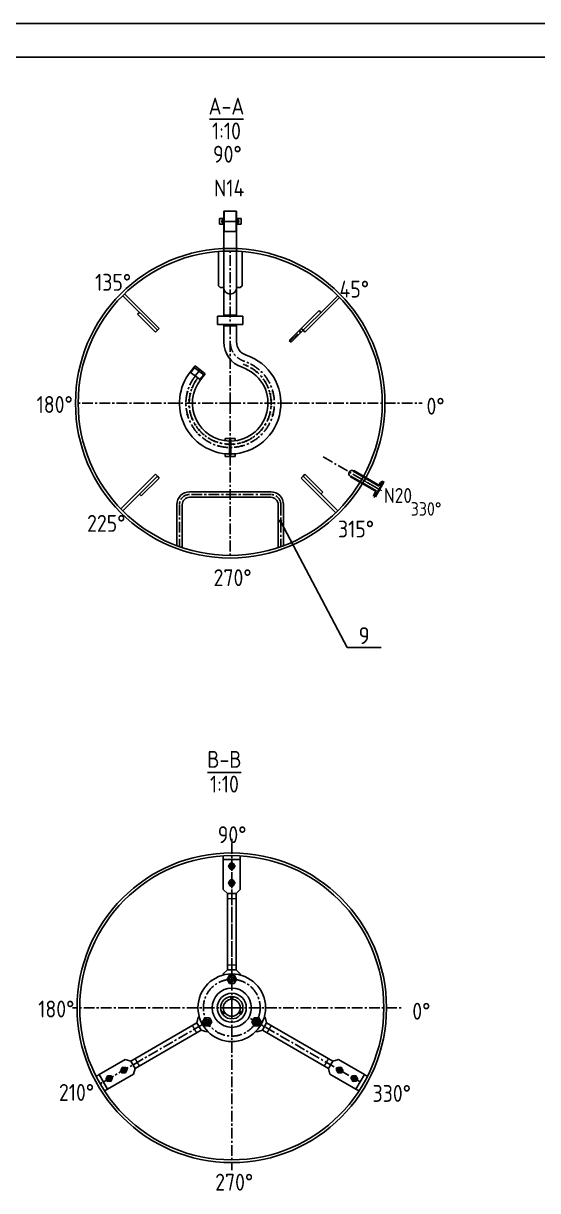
# Model space of a CAD drawing. Header units: millimetres. Extents: x 39049 to 47459, y -4270 to 1670.
# Drawn here: x 41732 to 43254, y -1784 to 1670 of the extents above; entities that cross this region are included whole.
import ezdxf
from ezdxf.enums import TextEntityAlignment as Align

# ---------------------------------------------------------------- set-up
doc = ezdxf.new("R2010")
doc.units = ezdxf.units.MM
doc.linetypes.add('CENTER', pattern=[50.8, 31.75, -6.35, 6.35, -6.35])
doc.linetypes.add('CENTERX2', pattern=[4, 2.5, -0.5, 0.5, -0.5])
for name, color, linetype in [('00', 4, 'Continuous'), ('1', 7, 'Continuous'), ('3', 1, 'CENTER'), ('item', 7, 'Continuous'), ('LAYER2', 1, 'CENTER'), ('LAYER3', 4, 'Continuous')]:
    doc.layers.add(name, color=color, linetype=linetype)
for name, color, linetype, lineweight in [('CERT', 1, 'CENTERX2', 18), ('FULL', 7, 'Continuous', 40), ('LAYER1', 3, 'Continuous', 13)]:
    doc.layers.add(name, color=color, linetype=linetype, lineweight=lineweight)
doc.styles.add('hz', font='gbenor.shx', dxfattribs={"bigfont": 'gbcbig.shx'})
doc.styles.get("Standard").update_dxf_attribs({"font": 'isocp.shx', "width": 0.707, "bigfont": 'hztxt.shx'})

# ---------------------------------------------------------------- blocks, each defined once
blk = doc.blocks.new('*U32', base_point=(-106.4, 741.5))
at = {"layer": '00', "color": 4}
for p, q in [((-106.4, 744), (-106, 744.5)), ((-106.4, 742), (-106.4, 744)), ((-106.4, 742), (-104.8, 742)), ((-106.4, 738.9), (-106.4, 741)), ((-106.4, 741), (-104.8, 741)), ((-106, 738.5), (-106.4, 738.9)), ((-106, 744.5), (-100.7, 744.5)), ((-106, 744.5), (-106, 742)), ((-106, 744.5), (-106, 744.5)), ((-106, 741), (-106, 738.5)), ((-100.7, 738.5), (-106, 738.5)), ((-104.8, 742), (-104.8, 741)), ((-100.7, 744.5), (-100.7, 738.5)), ((-98.4, 742.2), (-100.7, 744.5)), ((-98.4, 740.7), (-100.7, 738.5)), ((-98.4, 742.2), (-98.4, 742.2)), ((-98.4, 742.2), (-98.4, 740.7)), ((-98.4, 742.2), (-98.4, 740.7)), ((-98.4, 740.7), (-98.4, 740.7))]:
    blk.add_line(p, q, dxfattribs=at)
at = {"layer": '1', "color": 7}
for p, q in [((-106.4, 744), (-100.2, 744)), ((-106.4, 738.9), (-100.2, 738.9))]:
    blk.add_line(p, q, dxfattribs=at)
at = {"layer": '3', "color": 1}
blk.add_line((-107.6, 741.5), (-97.2, 741.5), dxfattribs=at)
blk = doc.blocks.new('*U34', base_point=(-53.3, 756.4))
at = {"layer": '00', "color": 4}
for p, q in [((-53.3, 770.3), (-65.3, 763.4)), ((-65.3, 763.4), (-65.3, 749.5)), ((-41.3, 763.4), (-53.3, 770.3)), ((-41.3, 749.5), (-41.3, 763.4)), ((-65.3, 749.5), (-53.3, 742.6)), ((-53.3, 742.6), (-41.3, 749.5)), ((-46.5, 756.4), (-46.5, 756.4))]:
    blk.add_line(p, q, dxfattribs=at)
for radius in [12, 6.8]:
    blk.add_circle((-53.3, 756.4), radius, dxfattribs=at)
at = {"layer": '1', "color": 7}
blk.add_arc((-53.3, 756.4), 8, 260.2122, 170.2122, dxfattribs=at)
at = {"layer": '3', "color": 1}
for p, q in [((-53.3, 772.7), (-53.3, 740.2)), ((-67.7, 756.4), (-38.9, 756.4))]:
    blk.add_line(p, q, dxfattribs=at)
blk = doc.blocks.new('*U35', base_point=(-53.3, 756.4))
at = {"layer": '00', "color": 4}
for p, q in [((-53.3, 765.7), (-61.3, 761.1)), ((-61.3, 761.1), (-61.3, 751.8)), ((-45.3, 761.1), (-53.3, 765.7)), ((-45.3, 751.8), (-45.3, 761.1)), ((-61.3, 751.8), (-53.3, 747.2)), ((-53.3, 747.2), (-45.3, 751.8)), ((-49, 756.4), (-49, 756.4)), ((-49, 756.4), (-49, 756.4))]:
    blk.add_line(p, q, dxfattribs=at)
for radius in [8, 4.25]:
    blk.add_circle((-53.3, 756.4), radius, dxfattribs=at)
at = {"layer": '1', "color": 7}
blk.add_arc((-53.3, 756.4), 5, 260.2122, 170.2122, dxfattribs=at)
at = {"layer": '3', "color": 1}
for p, q in [((-53.3, 767.3), (-53.3, 745.6)), ((-62.9, 756.4), (-43.7, 756.4))]:
    blk.add_line(p, q, dxfattribs=at)
blk = doc.blocks.new('*U41', base_point=(18733.4, 679.4))
at = {"layer": 'item', "color": 1, "const_width": 5}
blk.add_lwpolyline([(18730.9, 679.4, 1), (18735.9, 679.4, 1)], format="xyb", close=True, dxfattribs=at)

msp = doc.modelspace()

# ---------------------------------------------------------------- linework, layer by layer
for p, q in [((39049.4533, 1669.7429), (47459.4533, 1669.7429)), ((39299.4533, 1569.7429), (47359.4533, 1569.7429)), ((42283.2094, 1386.2138), (42383.2094, 1386.2138)), ((42226.8434, 637.6594), (42237.9253, 651.8436)), ((42255.2118, 615.4956), (42266.2937, 629.6798)), ((42277.2076, -546.1284), (42377.2076, -546.1284)), ((42345.9523, -1215.1324), (42345.9523, -1217.3824)), ((42351.9523, -1215.1324), (42351.9523, -1217.3824)), ((42323.8531, -1253.4094), (42325.8017, -1252.2844)), ((42326.8531, -1258.6055), (42328.8017, -1257.4805)), ((42371.0515, -1258.6055), (42369.1029, -1257.4805)), ((42374.0515, -1253.4094), (42372.1029, -1252.2844))]:
    msp.add_line(p, q)
for centre, radius in [((42344.257, 545.9259), 458), ((42344.257, 545.9259), 450), ((42348.9523, -1242.3824), 458), ((42348.9523, -1242.3824), 450)]:
    msp.add_circle(centre, radius)
at = {"layer": 'CERT', "ltscale": 0.5}
msp.add_line((42730.8342, 322.7354), (42792.7582, 286.9836), dxfattribs=at)
at = {"layer": 'FULL', "color": 7, "ltscale": 0.05}
for p, q in [((42709.6035, 345.9627), (42785.6997, 302.0285)), ((42700.1035, 329.5082), (42776.1997, 285.574)), ((42798.4268, 312.8093), (42773.2268, 269.1616)), ((42795.8105, 314.3198), (42790.4497, 310.2557)), ((42795.8105, 314.3198), (42798.4268, 312.8093)), ((42770.6105, 270.6721), (42771.4497, 277.3467)), ((42771.4497, 277.3467), (42776.1997, 285.574)), ((42790.4497, 310.2557), (42785.6997, 302.0285)), ((42795.3688, 308.5126), (42795.8018, 308.2626)), ((42796.6688, 310.7643), (42797.1018, 310.5143)), ((42770.6105, 270.6721), (42773.2268, 269.1616)), ((42774.1188, 271.7066), (42774.5518, 271.4566)), ((42775.4188, 273.9582), (42775.8518, 273.7082))]:
    msp.add_line(p, q, dxfattribs=at)
for centre in [(42796.0188, 309.6385), (42774.7688, 272.8324)]:
    msp.add_arc(centre, 1.3, 60, 240, dxfattribs=at)
at = {"layer": 'item', "color": 1, "linetype": 'Continuous', "ltscale": 10}
for p, q in [((42494.257, 195.2355), (42690.7784, -176.5497)), ((42690.7784, -176.5497), (42790.7784, -176.5497))]:
    msp.add_line(p, q, dxfattribs=at)
at = {"layer": 'LAYER1'}
for p, q in [((42336.4523, -919.3824), (42361.4523, -919.3824)), ((42336.4523, -1115.3824), (42361.4523, -1115.3824)), ((42245.2171, -1316.7078), (42232.7171, -1295.0571)), ((42465.1875, -1295.0571), (42452.6875, -1316.7078)), ((42075.4761, -1414.7078), (42062.9761, -1393.0571)), ((42634.9285, -1393.0571), (42622.4285, -1414.7078))]:
    msp.add_line(p, q, dxfattribs=at)
for centre in [(42390.7435, 658.1541), (42407.7275, 649.5003), (42423.1487, 638.2962), (42436.6273, 624.8176), (42436.888, 638.5569), (42232.0287, 592.4124), (42240.6825, 609.3964), (42447.8315, 609.3964), (42456.4853, 592.4124), (42217.7207, 579.8312), (42223.1565, 555.4567), (42226.1384, 574.2837), (42462.3756, 574.2837), (42465.3575, 555.4567), (42470.7933, 579.8312), (42223.1565, 536.3951), (42226.1384, 517.5681), (42462.3756, 517.5681), (42465.3575, 536.3951), (42217.7207, 512.0206), (42232.0287, 499.4394), (42240.6825, 482.4554), (42447.8315, 482.4554), (42456.4853, 499.4394), (42470.7933, 512.0206), (42251.626, 453.2949), (42251.8867, 467.0342), (42265.3653, 453.5556), (42423.1487, 453.5556), (42436.6273, 467.0342), (42436.888, 453.2949), (42280.7865, 442.3514), (42297.7705, 433.6976), (42310.3517, 419.3896), (42315.8992, 427.8072), (42334.7262, 424.8253), (42353.7878, 424.8253), (42372.6148, 427.8072), (42378.1623, 419.3896), (42390.7435, 433.6976), (42407.7275, 442.3514)]:
    msp.add_circle(centre, 1.5, dxfattribs=at)
at = {"layer": 'LAYER2'}
for p, q in [((42322.457, 1083.9259), (42322.457, 1085.5259)), ((42322.457, 1083.9259), (42322.457, 1082.3259)), ((42366.057, 1083.9259), (42366.057, 1085.5259)), ((42366.057, 1083.9259), (42366.057, 1082.3259)), ((42344.257, 545.9259), (42344.257, 1003.9259)), ((42521.7408, 729.0665), (42557.0962, 764.4219)), ((42241.0276, 626.5775), (42255.1878, 644.7018)), ((42344.257, 545.9259), (41886.257, 545.9259)), ((42344.257, 545.9259), (42344.257, 87.9259)), ((42344.257, 545.9259), (42802.257, 545.9259)), ((42344.257, 545.9259), (42912.257, 545.9259)), ((42619.5571, 386.9813), (42780.7338, 293.9259)), ((42194.257, 245.9259), (42194.257, 121.6618)), ((42464.257, 275.9259), (42224.257, 275.9259)), ((42494.257, 245.9259), (42494.257, 121.6618)), ((42348.9523, -1142.3824), (42348.9523, -739.2587)), ((42348.9523, -1242.3824), (42348.9523, -763.6335)), ((42342.9523, -823.3824), (42354.9523, -823.3824)), ((42348.9523, -1178.3824), (42348.9523, -803.3824)), ((42342.9523, -873.3824), (42354.9523, -873.3824)), ((42348.9523, -1242.3824), (41877.7455, -1242.3824)), ((42348.9523, -1217.3824), (42348.9523, -1209.3824)), ((42348.9523, -1242.3824), (42348.9523, -1723.1429)), ((42348.9523, -1242.3824), (42852.076, -1242.3824)), ((42327.3017, -1254.8824), (42320.3735, -1258.8824)), ((42370.6029, -1254.8824), (42377.5311, -1258.8824)), ((42404.3779, -1274.3824), (42729.1374, -1461.8824)), ((42426.1984, -1276.5882), (42417.1984, -1292.1767)), ((42262.3498, -1292.3824), (41952.3127, -1471.3824)), ((42262.3498, -1292.3824), (41968.7671, -1461.8824)), ((41989.0876, -1457.0786), (41983.0876, -1446.6863)), ((42032.3889, -1432.0786), (42026.3889, -1421.6863)), ((42671.5157, -1421.6863), (42665.5157, -1432.0786)), ((42714.8169, -1446.6863), (42708.8169, -1457.0786))]:
    msp.add_line(p, q, dxfattribs=at)
msp.add_circle((42348.9523, -1242.3824), 84, dxfattribs=at)
for centre, radius, start, end in [((42404.257, 727.2571), 60, 180, 251.6913296), ((42344.257, 545.9259), 131, 142, 71.6913296), ((42344.257, 545.9259), 121.475, 142, 71.6913296), ((42224.257, 245.9259), 30, 90, 180), ((42464.257, 245.9259), 30, 0, 90)]:
    msp.add_arc(centre, radius, start, end, dxfattribs=at)
at = {"layer": 'LAYER3'}
for p, q in [((42325.207, 1089.0143), (42325.207, 1113.9259)), ((42325.207, 1113.9259), (42344.257, 1113.9259)), ((42326.857, 1083.9259), (42326.857, 1113.9259)), ((42363.307, 1113.9259), (42344.257, 1113.9259)), ((42361.657, 1083.9259), (42361.657, 1113.9259)), ((42363.307, 1089.0143), (42363.307, 1113.9259)), ((42323.0619, 1092.1478), (42312.1462, 1092.1478)), ((42312.1462, 1092.1478), (42312.1462, 1075.7039)), ((42323.0619, 1075.7039), (42312.1462, 1075.7039)), ((42319.057, 1086.7759), (42325.207, 1089.0143)), ((42319.057, 1083.9259), (42319.057, 1086.7759)), ((42319.057, 1083.9259), (42319.057, 1081.0759)), ((42319.057, 1083.9259), (42344.257, 1083.9259)), ((42319.057, 1083.9259), (42344.257, 1083.9259)), ((42319.057, 1081.0759), (42325.207, 1078.8375)), ((42321.2283, 1083.9259), (42321.657, 1085.5259)), ((42321.2283, 1083.9259), (42321.657, 1082.3259)), ((42321.657, 1085.5259), (42323.257, 1085.5259)), ((42321.657, 1082.3259), (42323.257, 1082.3259)), ((42323.0619, 1088.2335), (42323.0619, 1092.1478)), ((42323.0619, 1079.6182), (42323.0619, 1075.7039)), ((42323.6857, 1083.9259), (42323.257, 1085.5259)), ((42323.6857, 1083.9259), (42323.257, 1082.3259)), ((42325.207, 1078.8375), (42325.207, 803.3976)), ((42326.857, 1083.9259), (42326.857, 1053.9259)), ((42369.457, 1083.9259), (42344.257, 1083.9259)), ((42369.457, 1083.9259), (42344.257, 1083.9259)), ((42361.657, 1083.9259), (42361.657, 1053.9259)), ((42369.457, 1086.7759), (42363.307, 1089.0143)), ((42369.457, 1081.0759), (42363.307, 1078.8375)), ((42363.307, 1078.8375), (42363.307, 803.3976)), ((42364.8283, 1083.9259), (42365.257, 1085.5259)), ((42364.8283, 1083.9259), (42365.257, 1082.3259)), ((42366.857, 1085.5259), (42365.257, 1085.5259)), ((42366.857, 1082.3259), (42365.257, 1082.3259)), ((42365.4521, 1092.1478), (42376.3678, 1092.1478)), ((42365.4521, 1088.2335), (42365.4521, 1092.1478)), ((42365.4521, 1079.6182), (42365.4521, 1075.7039)), ((42365.4521, 1075.7039), (42376.3678, 1075.7039)), ((42367.2857, 1083.9259), (42366.857, 1085.5259)), ((42367.2857, 1083.9259), (42366.857, 1082.3259)), ((42369.457, 1083.9259), (42369.457, 1086.7759)), ((42369.457, 1083.9259), (42369.457, 1081.0759)), ((42376.3678, 1092.1478), (42376.3678, 1075.7039)), ((42325.207, 1053.9259), (42344.257, 1053.9259)), ((42363.307, 1053.9259), (42344.257, 1053.9259)), ((42309.257, 892.9259), (42309.257, 994.5627)), ((42379.257, 892.9259), (42379.257, 994.5627)), ((42026.059, 864.1239), (42128.5894, 761.5935)), ((42031.7661, 869.7305), (42134.2463, 767.2503)), ((42314.257, 887.9259), (42309.257, 892.9259)), ((42325.207, 887.9259), (42314.257, 887.9259)), ((42363.307, 887.9259), (42374.257, 887.9259)), ((42379.257, 892.9259), (42374.257, 887.9259)), ((42662.4551, 864.1239), (42524.5692, 726.2381)), ((42668.0616, 858.4168), (42565.5814, 755.9366)), ((42069.8996, 808.9696), (42075.5564, 814.6265)), ((42069.8996, 808.9696), (42122.9326, 755.9366)), ((42306.757, 803.3976), (42306.757, 778.4317)), ((42381.757, 803.3976), (42306.757, 803.3976)), ((42363.307, 806.9147), (42325.207, 806.9147)), ((42381.757, 803.3976), (42381.757, 778.4317)), ((42607.3007, 820.2833), (42518.9124, 731.895)), ((42607.3007, 820.2833), (42612.9576, 814.6265)), ((42122.9326, 755.9366), (42128.5894, 761.5935)), ((42128.5894, 761.5935), (42134.2463, 767.2503)), ((42381.757, 778.4317), (42306.757, 778.4317)), ((42325.207, 778.4317), (42325.207, 727.2571)), ((42363.307, 774.9147), (42325.207, 774.9147)), ((42363.307, 778.4317), (42363.307, 727.2571)), ((42554.2677, 767.2503), (42559.9246, 761.5935)), ((42559.9246, 761.5935), (42565.5814, 755.9366)), ((42518.9124, 731.895), (42524.5692, 726.2381)), ((42240.1762, 656.4301), (42226.016, 638.3059)), ((42270.1994, 632.9734), (42240.1762, 656.4301)), ((42256.0392, 614.8492), (42226.016, 638.3059)), ((42238.3981, 651.4742), (42227.3162, 637.29)), ((42267.1211, 629.0334), (42237.0979, 652.4901)), ((42253.1685, 643.7414), (42254.3998, 645.3174)), ((42254.7445, 642.5101), (42253.1685, 643.7414)), ((42265.8209, 630.0492), (42254.739, 615.865)), ((42254.7445, 642.5101), (42255.9758, 644.0861)), ((42270.1994, 632.9734), (42256.0392, 614.8492)), ((42329.257, 441.9259), (42329.257, 434.9853)), ((42344.257, 441.9259), (42329.257, 441.9259)), ((42342.257, 435.9759), (42342.257, 393.8759)), ((42344.257, 441.9259), (42359.257, 441.9259)), ((42346.257, 435.9759), (42346.257, 393.8759)), ((42359.257, 441.9259), (42359.257, 434.9853)), ((42329.257, 396.6275), (42329.257, 387.9259)), ((42344.257, 387.9259), (42329.257, 387.9259)), ((42344.257, 387.9259), (42359.257, 387.9259)), ((42359.257, 396.6275), (42359.257, 387.9259)), ((42020.4524, 233.435), (42122.9326, 335.9152)), ((42026.059, 227.7278), (42128.5894, 330.2583)), ((42081.2133, 271.5685), (42134.2463, 324.6015)), ((42128.5894, 330.2583), (42122.9326, 335.9152)), ((42134.2463, 324.6015), (42128.5894, 330.2583)), ((42559.9246, 330.2583), (42554.2677, 324.6015)), ((42656.7479, 222.1213), (42554.2677, 324.6015)), ((42565.5814, 335.9152), (42559.9246, 330.2583)), ((42662.4551, 227.7278), (42559.9246, 330.2583)), ((42618.6144, 282.8822), (42565.5814, 335.9152)), ((42081.2133, 271.5685), (42075.5564, 277.2253)), ((42464.257, 283.9259), (42224.257, 283.9259)), ((42618.6144, 282.8822), (42612.9576, 277.2253)), ((42186.257, 245.9259), (42186.257, 124.5757)), ((42202.257, 245.9259), (42202.257, 118.9177)), ((42464.257, 267.9259), (42224.257, 267.9259)), ((42486.257, 245.9259), (42486.257, 118.9177)), ((42502.257, 245.9259), (42502.257, 124.5757)), ((42323.9523, -803.3824), (42323.9523, -793.0774)), ((42373.9523, -803.3824), (42373.9523, -793.0774)), ((42323.9523, -892.3824), (42323.9523, -803.3824)), ((42323.9523, -803.3824), (42373.9523, -803.3824)), ((42373.9523, -892.3824), (42373.9523, -803.3824)), ((42336.4523, -904.3824), (42323.9523, -892.3824)), ((42361.4523, -904.3824), (42373.9523, -892.3824)), ((42336.4523, -1130.3824), (42336.4523, -904.3824)), ((42336.4523, -904.3824), (42361.4523, -904.3824)), ((42361.4523, -1130.3824), (42361.4523, -904.3824)), ((42323.9523, -1142.3824), (42336.4523, -1130.3824)), ((42336.4523, -1130.3824), (42361.4523, -1130.3824)), ((42361.4523, -1130.3824), (42373.9523, -1142.3824)), ((42323.9523, -1145.5579), (42323.9523, -1142.3824)), ((42373.9523, -1145.5579), (42373.9523, -1142.3824)), ((42346.4023, -1215.5824), (42346.4023, -1217.3824)), ((42351.5023, -1215.5824), (42351.5023, -1217.3824)), ((42245.7074, -1287.5571), (42249.8498, -1270.7318)), ((42252.5997, -1269.1441), (42249.8498, -1270.7318)), ((42324.4678, -1253.5741), (42326.0267, -1252.6741)), ((42327.0178, -1257.9908), (42328.5767, -1257.0908)), ((42370.8868, -1257.9908), (42369.3279, -1257.0908)), ((42373.4368, -1253.5741), (42371.8779, -1252.6741)), ((42445.3048, -1269.1441), (42448.0548, -1270.7318)), ((42448.0548, -1270.7318), (42452.1971, -1287.5571)), ((42245.7074, -1287.5571), (42049.9857, -1400.5571)), ((42258.2074, -1309.2078), (42062.4857, -1422.2078)), ((42258.2074, -1309.2078), (42245.7074, -1287.5571)), ((42274.8498, -1314.0331), (42258.2074, -1309.2078)), ((42439.6971, -1309.2078), (42423.0548, -1314.0331)), ((42452.1971, -1287.5571), (42439.6971, -1309.2078)), ((42439.6971, -1309.2078), (42635.4189, -1422.2078)), ((42452.1971, -1287.5571), (42647.9189, -1400.5571)), ((42277.5997, -1312.4454), (42274.8498, -1314.0331)), ((42420.3048, -1312.4454), (42423.0548, -1314.0331)), ((42033.3434, -1395.7318), (41956.2671, -1440.2318)), ((42049.9857, -1400.5571), (42033.3434, -1395.7318)), ((42062.4857, -1422.2078), (42049.9857, -1400.5571)), ((42647.9189, -1400.5571), (42635.4189, -1422.2078)), ((42647.9189, -1400.5571), (42664.5612, -1395.7318)), ((42664.5612, -1395.7318), (42741.6374, -1440.2318)), ((41956.2671, -1440.2318), (41947.3427, -1445.3843)), ((41981.2671, -1483.5331), (41956.2671, -1440.2318)), ((42058.3434, -1439.0331), (41981.2671, -1483.5331)), ((42062.4857, -1422.2078), (42058.3434, -1439.0331)), ((42635.4189, -1422.2078), (42639.5612, -1439.0331)), ((42639.5612, -1439.0331), (42716.6374, -1483.5331)), ((42741.6374, -1440.2318), (42716.6374, -1483.5331)), ((42741.6374, -1440.2318), (42750.5619, -1445.3843)), ((41981.2671, -1483.5331), (41972.3427, -1488.6856)), ((42716.6374, -1483.5331), (42725.5619, -1488.6856))]:
    msp.add_line(p, q, dxfattribs=at)
for centre, radius in [((42348.9523, -1242.3824), 100), ((42348.9523, -1242.3824), 58), ((42348.9523, -1242.3824), 43), ((42348.9523, -1242.3824), 33), ((42348.9523, -1242.3824), 25), ((42421.6984, -1284.3824), 9)]:
    msp.add_circle(centre, radius, dxfattribs=at)
for centre, radius, start, end in [((42322.457, 1083.9259), 1.2287, 30, 150), ((42322.457, 1083.9259), 1.2287, 210, 330), ((42366.057, 1083.9259), 1.2287, 30, 150), ((42366.057, 1083.9259), 1.2287, 210, 330), ((42344.257, 887.9259), 19.05, 180, 0), ((42404.257, 727.2571), 79.05, 180, 251.6913296), ((42404.257, 727.2571), 40.95, 180, 251.6913296), ((42344.257, 545.9259), 150.05, 270.7637118, 71.6913296), ((42344.257, 545.9259), 150.05, 142, 269.2362882), ((42344.257, 545.9259), 111.95, 271.0236503, 71.6913296), ((42344.257, 545.9259), 111.95, 142, 268.9763497), ((42344.257, 435.9759), 2, 0, 180), ((42344.257, 393.8759), 2, 180, 0), ((42704.8535, 337.7354), 9.5, 60, 240), ((42224.257, 245.9259), 38, 90, 180), ((42464.257, 245.9259), 38, 0, 90), ((42224.257, 245.9259), 22, 90, 180), ((42464.257, 245.9259), 22, 0, 90), ((42348.9523, -819.3824), 6, 41.8103149, 138.1896851), ((42348.9523, -827.3824), 6, 221.8103149, 318.1896851), ((42348.9523, -869.3824), 6, 41.8103149, 138.1896851), ((42348.9523, -877.3824), 6, 221.8103149, 318.1896851), ((41989.5517, -1449.8824), 6, 341.8103149, 78.1896851), ((42025.9248, -1428.8824), 6, 161.8103149, 258.1896851), ((42032.853, -1424.8824), 6, 341.8103149, 78.1896851), ((42665.0516, -1424.8824), 6, 101.8103149, 198.1896851), ((42671.9798, -1428.8824), 6, 281.8103149, 18.1896851), ((42708.3528, -1449.8824), 6, 101.8103149, 198.1896851), ((41982.6235, -1453.8824), 6, 161.8103149, 258.1896851), ((42715.281, -1453.8824), 6, 281.8103149, 18.1896851)]:
    msp.add_arc(centre, radius, start, end, dxfattribs=at)

# ---------------------------------------------------------------- block references
at = {"layer": 'item', "ltscale": 10}
msp.add_blockref('*U41', (42492.9537, 197.3688), dxfattribs=at)
at = {"layer": 'LAYER3'}
for name, p, rotation in [('*U35', (42348.9523, -823.3824), 90), ('*U35', (42348.9523, -873.3824), 90), ('*U34', (42348.9523, -1158.3824), 90), ('*U32', (42348.9523, -1209.3824), 270), ('*U34', (42276.2062, -1284.3824), 210.0000000000103), ('*U32', (42320.3735, -1258.8824), 30.00000000001032), ('*U32', (42377.5311, -1258.8824), 149.9999999999897), ('*U34', (42421.6984, -1284.3824), 329.9999999999897), ('*U35', (42029.3889, -1426.8824), 210.0000000000103), ('*U35', (42668.5157, -1426.8824), 329.9999999999897), ('*U35', (41986.0876, -1451.8824), 210.0000000000103), ('*U35', (42711.8169, -1451.8824), 329.9999999999897)]:
    msp.add_blockref(name, p, dxfattribs=dict(at, rotation=rotation))

# ---------------------------------------------------------------- texts
at = {"linetype": 'Continuous', "style": 'hz'}
for s, height, p in [('A-A', 50, (42333.2094, 1424.7218)), ('1:10', 50, (42333.2094, 1351.4545)), ('90%%D', 50, (42335.8835, 1282.5909)), ('N14', 50, (42341.2201, 1182.4592)), ('135%%D', 50, (41997.7107, 903.6988)), ('45%%D', 50, (42711.6078, 883.6053)), ('180%%D', 50, (41824.7185, 542.2074)), ('0%%D', 50, (42952.1776, 537.1572)), ('330%%D', 40, (42924.1777, 233.3333)), ('225%%D', 50, (41977.4202, 190.529)), ('315%%D', 50, (42716.7487, 173.8999)), ('270%%D', 50, (42351.3788, 29.7729)), ('B-B', 50, (42327.2076, -507.6205)), ('1:10', 50, (42327.2076, -580.8878)), ('90%%D', 50, (42349.9526, -730.5523)), ('180%%D', 50, (41829.4138, -1246.1009)), ('0%%D', 50, (42910.1407, -1252.7426)), ('210%%D', 50, (41889.3776, -1493.0103)), ('330%%D', 50, (42822.5241, -1495.8741)), ('270%%D', 50, (42356.0741, -1758.5355))]:
    msp.add_text(s, height=height, dxfattribs=at).set_placement(p, align=Align.MIDDLE)
at = {"color": 4, "lineweight": 15, "style": 'hz'}
msp.add_text('N20', height=44, dxfattribs=at).set_placement((42840.9621, 273.0187), align=Align.MIDDLE)
at = {"layer": 'item', "color": 7, "ltscale": 10}
msp.add_text('9', height=50, dxfattribs=at).set_placement((42740.7784, -141.5497), align=Align.MIDDLE)

doc.saveas('drawing.dxf')
